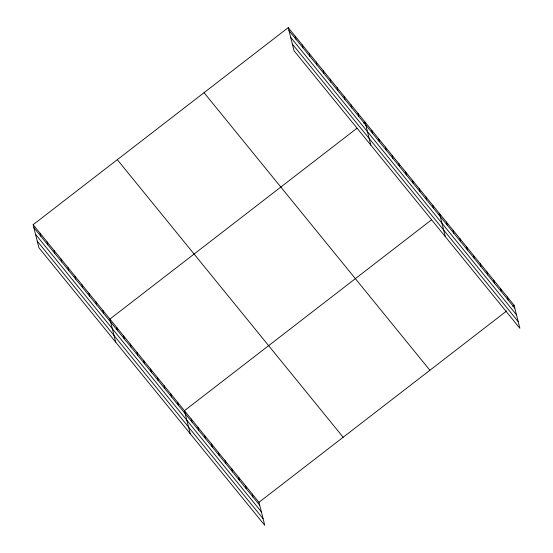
<?xml version="1.0" encoding="UTF-8"?>
<svg xmlns="http://www.w3.org/2000/svg" width="553" height="553" viewBox="0 0 553 553"><rect width="100%" height="100%" fill="white"/><g stroke="black" fill="none" stroke-linecap="round" stroke-linejoin="round"><path stroke-width="0.83" d="M33.125 224.698L258.977 502.29L264.769 525.35L38.917 247.765L33.125 224.698L288.231 27.65L514.083 305.235L519.875 328.302L294.023 50.71L288.231 27.65M357.003 128.22L109.916 319.081L115.708 342.141M363.687 123.063L365.021 122.033L370.814 145.093M431.534 219.824L184.446 410.685L190.239 433.746M438.218 214.668L439.552 213.631L445.345 236.698M258.977 502.29L506.735 310.917M512.749 306.272L514.083 305.235M288.977 30.615L514.829 308.208M290.643 37.251L516.495 314.837M292.357 44.081L518.216 321.666M204.043 92.676L429.902 370.261M117.305 159.672L343.164 437.264M33.864 227.67L259.723 505.255M35.53 234.299L261.389 511.884M37.251 241.129L263.104 518.721M507.308 296.913L508.055 299.878M500.534 288.583L501.281 291.549M493.76 280.253L494.506 283.226M486.986 271.931L487.725 274.896M480.204 263.601L480.951 266.567M473.43 255.272L474.177 258.237M466.656 246.942L467.403 249.915M459.882 238.62L460.628 241.585M453.107 230.29L453.847 233.255M446.326 221.96L447.073 224.933M432.778 205.308L433.524 208.274M426.004 196.979L426.75 199.944M419.229 188.649L419.969 191.621M412.448 180.326L413.195 183.292M405.674 171.997L406.42 174.962M398.9 163.667L399.646 166.64M392.125 155.338L392.872 158.31M385.351 147.015L386.091 149.981M378.57 138.685L379.317 141.651M371.796 130.356L372.542 133.328M358.04 113.448L358.786 116.42M351.058 104.87L351.805 107.835M344.077 96.291L344.823 99.257M337.095 87.713L337.842 90.678M330.113 79.127L330.86 82.1M323.132 70.549L323.878 73.521M316.157 61.971L316.897 64.936M309.175 53.392L309.915 56.358M302.194 44.807L302.94 47.779M295.212 36.228L295.959 39.201M252.203 493.96L252.949 496.926M245.428 485.631L246.175 488.603M238.647 477.308L239.394 480.274M231.873 468.979L232.619 471.944M225.099 460.649L225.845 463.614M218.324 452.319L219.071 455.292M211.55 443.997L212.297 446.962M204.769 435.667L205.516 438.633M197.995 427.338L198.741 430.31M191.22 419.008L191.967 421.98M177.672 402.356L178.412 405.321M170.891 394.026L171.637 396.999M164.117 385.704L164.863 388.669M157.342 377.374L158.089 380.34M150.568 369.045L151.315 372.017M143.794 360.715L144.533 363.687M137.013 352.392L137.759 355.358M130.238 344.063L130.985 347.028M123.464 335.733L124.211 338.706M116.69 327.411L117.436 330.376M102.934 310.503L103.674 313.468M95.952 301.917L96.699 304.89M88.971 293.339L89.717 296.311M81.989 284.76L82.736 287.726M75.008 276.182L75.754 279.147M68.026 267.597L68.772 270.569M61.044 259.018L61.791 261.991M54.063 250.44L54.809 253.405M47.081 241.861L47.828 244.827M40.099 233.283L40.846 236.249"/></g></svg>
